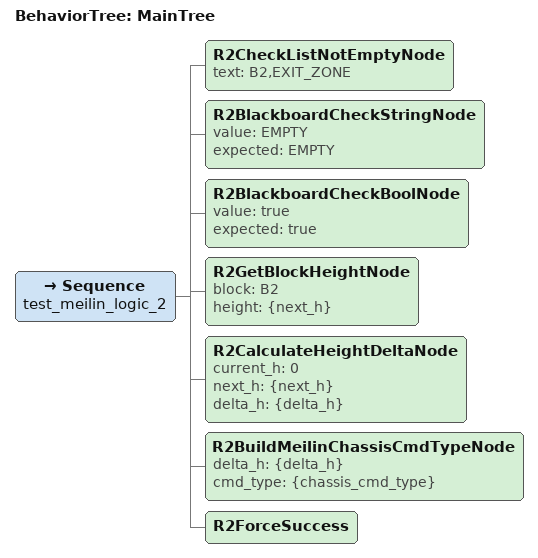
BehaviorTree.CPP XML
<root BTCPP_format="4" main_tree_to_execute="MainTree">
  <BehaviorTree ID="MainTree">
    <Sequence name="test_meilin_logic_2">

      <R2CheckListNotEmptyNode
        text="B2,EXIT_ZONE" />

      <R2BlackboardCheckStringNode
        value="EMPTY"
        expected="EMPTY" />

      <R2BlackboardCheckBoolNode
        value="true"
        expected="true" />

      <R2GetBlockHeightNode
        block="B2"
        height="{next_h}" />

      <R2CalculateHeightDeltaNode
        current_h="0"
        next_h="{next_h}"
        delta_h="{delta_h}" />

      <R2BuildMeilinChassisCmdTypeNode
        delta_h="{delta_h}"
        cmd_type="{chassis_cmd_type}" />

      <R2ForceSuccess />

    </Sequence>
  </BehaviorTree>
</root>
